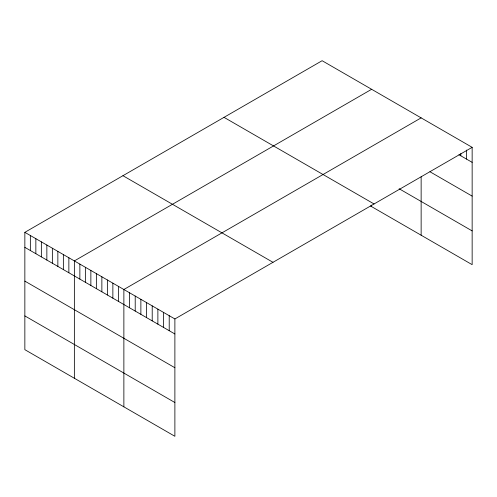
<?xml version="1.0" encoding="UTF-8"?>
<svg xmlns="http://www.w3.org/2000/svg" width="497" height="497" viewBox="0 0 497 497"><rect width="100%" height="100%" fill="white"/><g stroke="black" fill="none" stroke-linecap="round" stroke-linejoin="round"><path stroke-width="0.75" d="M24.85 232.335L174.882 318.956L174.882 436.291L24.85 349.671L24.85 232.335L322.118 60.709L472.15 147.329L472.15 264.665L370.408 205.926M371.626 89.292L74.364 260.919L74.364 378.254M421.139 117.876L123.871 289.502L123.871 406.838M174.882 318.956L472.15 147.329M458.924 154.71L472.15 162.345M429.955 171.751L472.15 196.11M399.134 188.742L472.15 230.9M224.017 117.342L374.055 203.963M122.945 175.696L272.983 262.317M24.85 247.351L174.882 333.972M24.85 281.116L174.882 367.737M24.85 315.906L174.882 402.527M466.484 150.063L466.484 159.071M460.812 153.548L460.812 155.797M421.139 176.808L421.139 235.218M371.626 205.131L371.626 206.628M169.216 315.682L169.216 330.698M163.55 312.408L163.55 327.424M157.878 309.14L157.878 324.156M152.212 305.866L152.212 320.882M146.547 302.592L146.547 317.608M140.875 299.318L140.875 314.334M135.209 296.05L135.209 311.066M129.543 292.776L129.543 307.792M118.373 286.328L118.373 301.344M112.869 283.153L112.869 298.169M107.371 279.973L107.371 294.988M101.866 276.798L101.866 291.814M96.368 273.623L96.368 288.639M90.864 270.449L90.864 285.464M85.366 267.268L85.366 282.284M79.862 264.093L79.862 279.109M68.859 257.744L68.859 272.76M63.361 254.563L63.361 269.579M57.857 251.389L57.857 266.404M52.359 248.214L52.359 263.23M46.855 245.04L46.855 260.055M41.357 241.859L41.357 256.874M35.852 238.684L35.852 253.7M30.354 235.51L30.354 250.525"/></g></svg>
